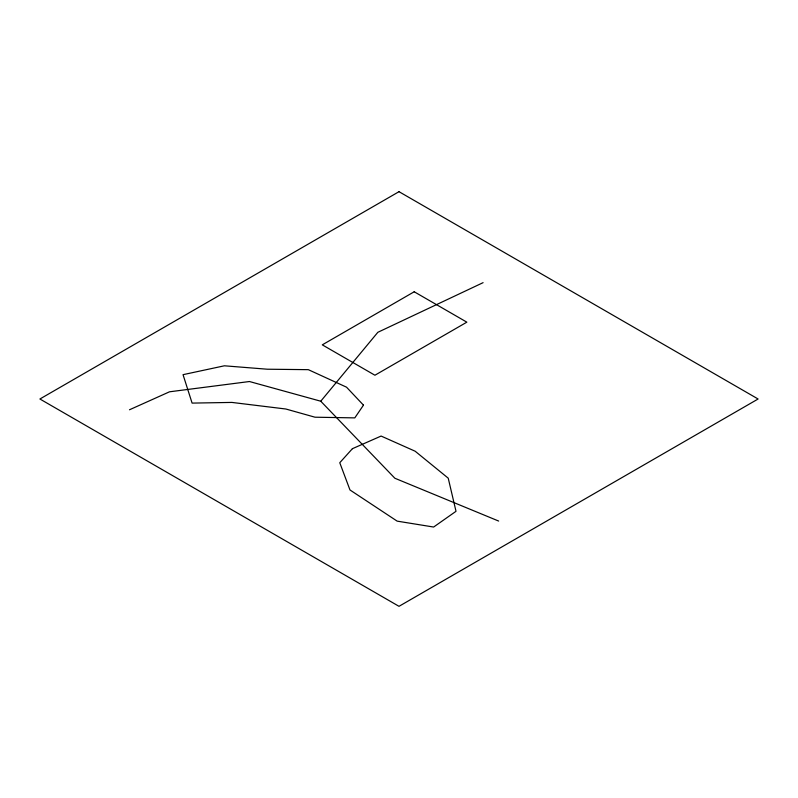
<?xml version="1.0" encoding="UTF-8"?>
<svg xmlns="http://www.w3.org/2000/svg" width="798" height="798" viewBox="0 0 798 798"><rect width="100%" height="100%" fill="white"/><g stroke="black" fill="none" stroke-linecap="round" stroke-linejoin="round"><path stroke-width="1.2" d="M129.495 409.773L169.525 391.798L249.455 381.524L320.756 401.214L377.833 332.307L483.099 282.662M498.66 521.054L394.88 478.251L320.756 401.214M363.469 405.145L354.801 417.883L315.011 417.204L285.864 409.015L231.889 402.421L192.099 403.1L183.041 374.671L224.398 365.803L267.34 369.215L308.317 369.664L346.531 387.18L363.469 405.145M352.407 448.695L339.768 462.73L349.983 489.972L397.155 521.134L433.633 527.039L456.007 511.309L448.227 478.172L415.15 451.219L381.105 436.057L352.407 448.695M399 191.68L39.9 399L399 606.32L758.1 399L399 191.68M414.212 291.769L322.292 344.846L374.92 375.23L466.85 322.163L414.212 291.769"/></g></svg>
